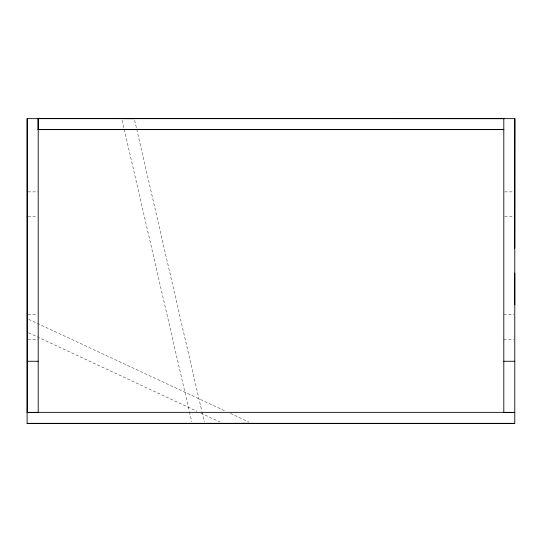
<?xml version="1.0" encoding="UTF-8"?>
<svg xmlns="http://www.w3.org/2000/svg" width="542" height="542" viewBox="0 0 542 542"><rect width="100%" height="100%" fill="white"/><g stroke="black" fill="none" stroke-linecap="round" stroke-linejoin="round"><path stroke-width="0.41" stroke-dasharray="2.71 2.03" d="M28.069 191.875L38.197 191.875M504.649 191.875L513.931 191.875M28.069 216.793L37.351 216.793M504.649 216.793L513.931 216.793M28.069 314.333L37.351 314.333M503.803 314.333L513.931 314.333M28.069 339.251L38.197 339.251M503.803 339.251L513.931 339.251M28.631 319.34L225.811 411.283M230.411 413.431L248.825 422.015M28.631 332.795L197.024 411.31M200.845 413.099L219.984 422.022M134.653 120.297L136.557 128.535M136.747 129.362L201.787 411.093M201.976 411.913L204.259 421.798M122.14 120.297L124.043 128.535M124.233 129.362L189.273 411.093M189.47 411.913L191.746 421.798"/><path stroke-width="0.81" d="M65.467 118.427L134.274 118.651L65.467 118.427L77.98 118.549M503.803 118.644L38.075 118.549L38.075 129.619L503.803 129.619M38.075 129.524L503.803 129.524M514.778 248.372L514.9 118.651L27.1 118.651L27.1 423.451L514.778 423.451L514.778 118.651M514.778 273.121L514.778 304.658M27.222 361.27L38.197 361.27M503.803 361.27L514.778 361.27M27.1 412.354L514.778 412.354M514.778 412.476L503.803 412.476L503.803 118.515L231.57 118.549M27.1 423.329L514.778 423.329M192.159 423.573L249.117 423.329M38.197 118.651L38.197 412.476L27.222 412.476L27.222 118.651"/></g></svg>
